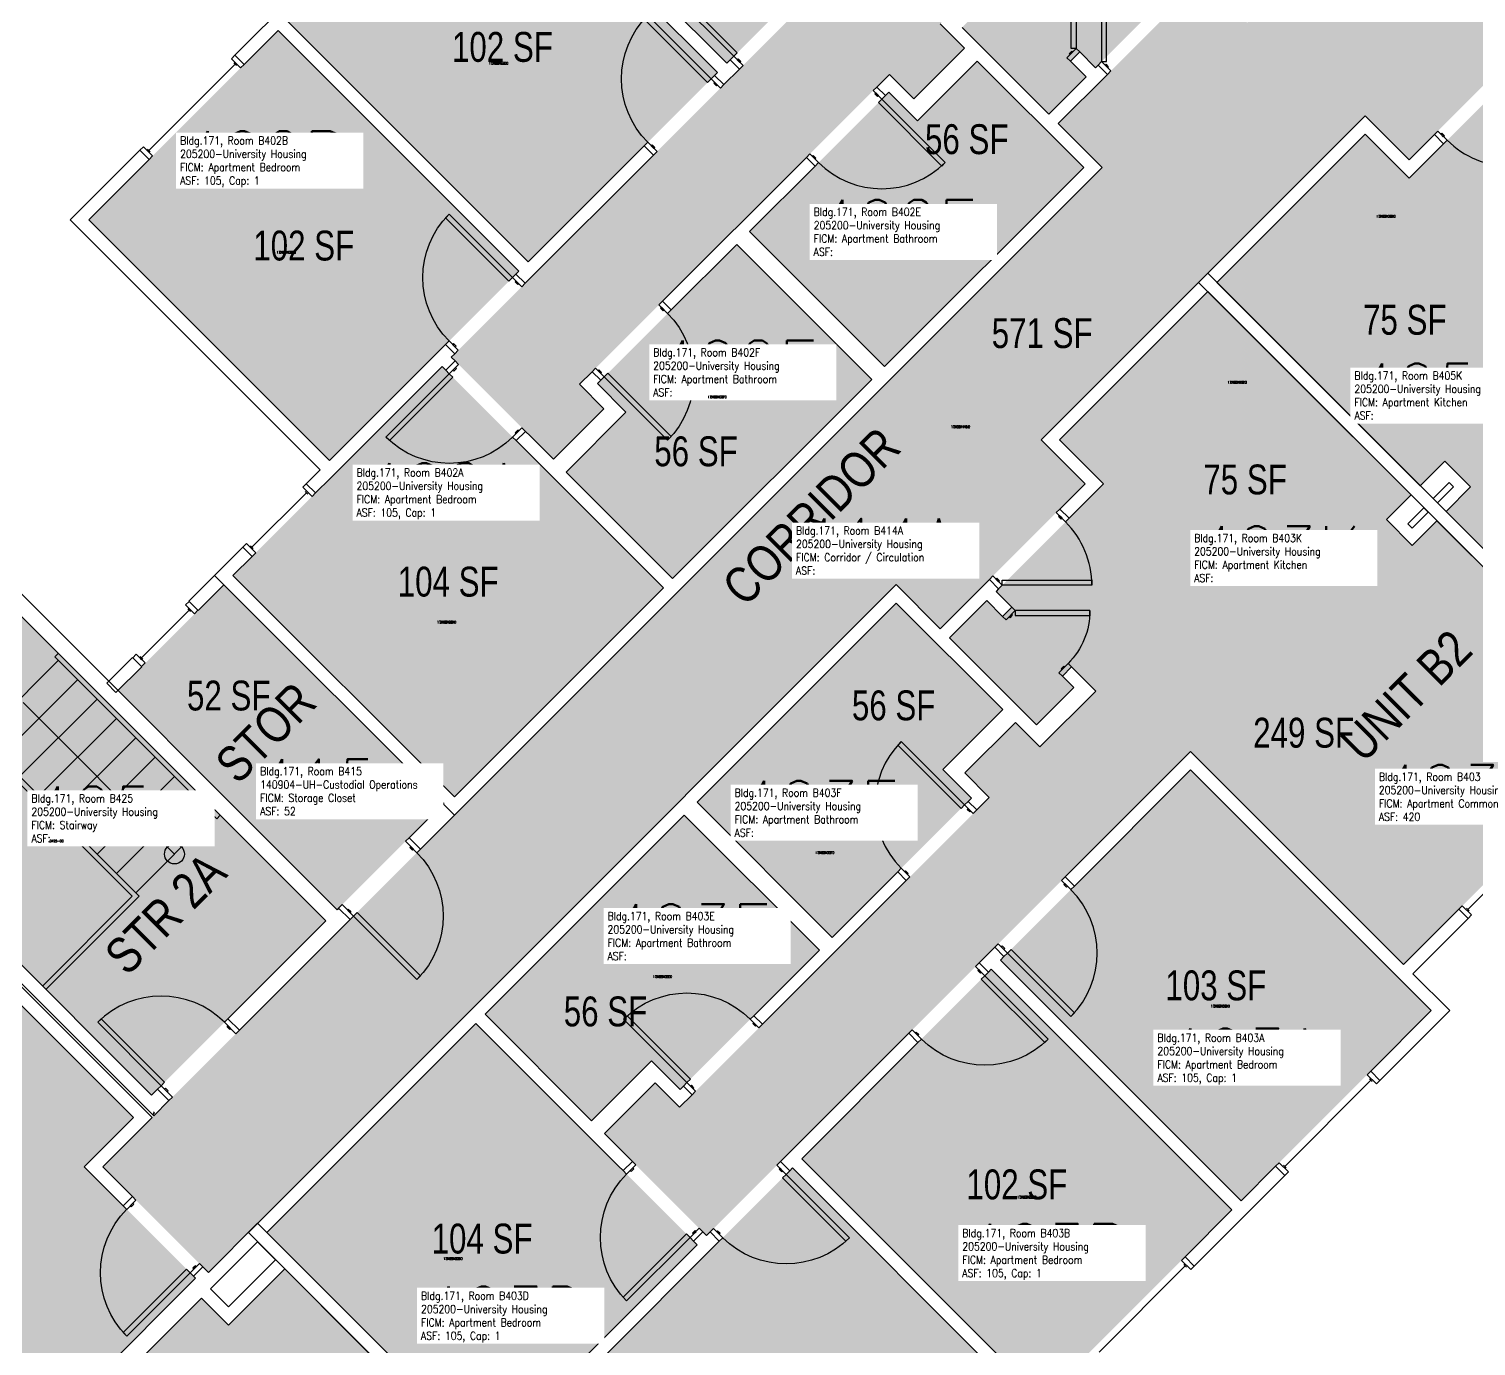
# Model space of a CAD drawing. Header units: inches. Extents: x -98 to 2219, y 102 to 2358.
# Drawn here: x 265 to 846, y 1147 to 1676 of the extents above; entities that cross this region are included whole.
import ezdxf
from ezdxf.enums import TextEntityAlignment as Align

# ---------------------------------------------------------------- set-up
doc = ezdxf.new("R2010")
doc.units = ezdxf.units.IN
doc.header["$LTSCALE"] = 96
doc.header["$MEASUREMENT"] = 0
for name, color, linetype in [('A-Area', 15, 'Continuous'), ('A-Area-Iden', 1, 'Continuous'), ('A-Door', 2, 'Continuous'), ('A-FLOR', 3, 'Continuous'), ('A-Glaz', 1, 'Continuous'), ('A-IDEN-RNUM', 7, 'Continuous'), ('A-IDEN-SNUM', 4, 'Continuous'), ('A-IDEN-VNUM', 4, 'Continuous'), ('A-Wall', 5, 'Continuous'), ('AREA-TEXT', 3, 'Continuous'), ('Rooms-Category-Color', 7, 'Continuous'), ('Rooms-College-Color', 7, 'Continuous'), ('Rooms-Department-Color', 7, 'Continuous'), ('Rooms-Division-Color', 7, 'Continuous'), ('Rooms-Information', 7, 'Continuous')]:
    doc.layers.add(name, color=color, linetype=linetype)
doc.styles.add('AREA', font='arial.ttf', dxfattribs={"width": 0.75, "height": 12})
doc.styles.add('ROOMSNUMBER', font='txt.shx', dxfattribs={"height": 0.03})
doc.styles.add('ROOMVNUMBER', font='simplex.shx', dxfattribs={"width": 0.85})
doc.styles.get("Standard").update_dxf_attribs({"font": 'ARIALN.TTF'})

msp = doc.modelspace()

# ---------------------------------------------------------------- hatches: boundary and pattern name
h = msp.add_hatch()
h.set_pattern_fill('ANSI31', color=256, angle=45, style=0)
h.set_pattern_definition([(90, (-66.70435, 1779.02483), (-0.125, 2e-14), [])])
h.paths.add_polyline_path([(580.6, 1600.49), (622.13, 1642.03), (628.64, 1635.51), (587.11, 1593.98)], flags=9)
h = msp.add_hatch()
h.set_pattern_fill('ANSI31', color=256, style=0)
h.set_pattern_definition([(360, (771.34943, 690.65526), (-2e-14, -0.125), [])])
h.paths.add_polyline_path([(592.82, 1337.95), (634.35, 1379.49), (627.84, 1386), (586.31, 1344.47)], flags=9)
at = {"layer": 'Rooms-Category-Color', "true_color": 0xadadad}
for points in [[(1166.9, 2091.84), (942.37, 1867.31), (924.69, 1884.99), (866.48, 1826.78), (884.16, 1809.1), (754.02, 1678.97), (736.34, 1696.64), (678.13, 1638.43), (695.81, 1620.75), (294.33, 1219.27), (336.75, 1176.84), (613.08, 1453.17), (630.76, 1435.49), (688.97, 1493.7), (671.29, 1511.38), (801.42, 1641.51), (819.1, 1623.84), (877.31, 1682.05), (859.64, 1699.73), (1209.32, 2049.41)], [(383.95, 1318.09), (244.65, 1457.39), (174.65, 1387.39), (313.95, 1248.09)]]:
    msp.add_hatch(color=253, dxfattribs=at).paths.add_polyline_path(points)
at = {"layer": 'Rooms-Category-Color', "true_color": 0x728ef3}
for points in [[(721.51, 1837.9), (662.01, 1778.4), (736.34, 1704.07), (693.12, 1660.85), (686.79, 1667.17), (683.08, 1663.46), (689.41, 1657.13), (674.42, 1642.14), (639.51, 1677.06), (654.5, 1692.05), (659.04, 1687.5), (662.75, 1691.22), (653.08, 1700.89), (630.67, 1678.47), (640.48, 1668.66), (620.15, 1648.33), (610.34, 1658.14), (485.86, 1533.67), (495.68, 1523.86), (475.35, 1503.53), (434.33, 1544.54), (628.79, 1738.99), (543.23, 1824.55), (639.04, 1920.37)], [(448.3, 1759.32), (524.67, 1835.69), (621.36, 1738.99), (545, 1662.63)], [(833.94, 1482.58), (893.44, 1542.08), (819.1, 1616.41), (862.32, 1659.63), (868.65, 1653.31), (872.36, 1657.02), (866.04, 1663.35), (881.03, 1678.34), (915.94, 1643.42), (900.95, 1628.43), (896.41, 1632.98), (892.69, 1629.26), (902.36, 1619.59), (924.78, 1642.01), (914.97, 1651.82), (935.3, 1672.15), (945.11, 1662.34), (1069.58, 1786.81), (1059.77, 1796.62), (1080.1, 1816.95), (1121.11, 1775.94), (926.66, 1581.49), (1012.22, 1495.93), (916.4, 1400.11)], [(368.48, 1679.51), (444.59, 1755.61), (541.28, 1658.91), (465.18, 1582.81)], [(364.77, 1675.8), (288.67, 1599.69), (385.37, 1503), (461.47, 1579.1)], [(608.38, 1540.75), (688.39, 1620.75), (645.61, 1663.53), (621.56, 1639.49), (610.07, 1650.98), (554.11, 1595.02)], [(801.42, 1634.09), (893.44, 1542.08), (843.84, 1492.48), (833.5, 1502.82), (823.6, 1492.92), (741.93, 1574.59)], [(493.02, 1533.93), (548.99, 1589.89), (603.26, 1535.62), (523.25, 1455.62), (480.47, 1498.4), (504.51, 1522.44)], [(678.71, 1511.38), (770.73, 1419.37), (820.33, 1468.97), (809.98, 1479.31), (819.88, 1489.21), (738.21, 1570.88)], [(435.57, 1367.94), (346.65, 1456.86), (430.62, 1540.83), (519.54, 1451.91)], [(830.23, 1478.87), (770.73, 1419.37), (696.39, 1493.7), (653.17, 1450.48), (659.5, 1444.15), (655.79, 1440.44), (649.46, 1446.77), (634.47, 1431.78), (669.38, 1396.87), (684.37, 1411.86), (679.83, 1416.4), (683.54, 1420.11), (693.21, 1410.44), (670.8, 1388.03), (660.98, 1397.84), (640.66, 1377.51), (650.47, 1367.7), (525.99, 1243.22), (516.18, 1253.04), (495.85, 1232.71), (536.86, 1191.69), (731.32, 1386.15), (816.88, 1300.59), (912.69, 1396.4)], [(430.98, 1365.11), (342.94, 1453.15), (300.43, 1410.63), (388.46, 1322.6)], [(613.08, 1445.74), (533.08, 1365.74), (587.35, 1311.47), (643.31, 1367.43), (631.82, 1378.92), (655.86, 1402.96)], [(751.65, 1205.66), (828.02, 1282.03), (731.32, 1378.72), (654.95, 1302.36)], [(527.95, 1360.62), (582.22, 1306.34), (526.26, 1250.38), (514.77, 1261.87), (490.73, 1237.83), (447.95, 1280.61)], [(306.7, 1239.07), (249.16, 1296.61), (167.75, 1215.2), (225.3, 1157.66)], [(575.14, 1222.54), (671.83, 1125.84), (747.94, 1201.95), (651.24, 1298.64)], [(444.23, 1276.9), (360.26, 1192.93), (449.18, 1104.01), (533.15, 1187.98)], [(23.59, 1054.43), (109.32, 968.7), (225.9, 1085.29), (297.75, 1015.52), (327.47, 1045.23), (264.9, 1107.81), (331.63, 1174.54), (286.9, 1219.27), (225.3, 1157.66), (184.2, 1198.76), (179.07, 1193.64), (103.85, 1268.86), (73.09, 1238.1), (140.18, 1171.01)], [(495.32, 1142.73), (592.02, 1046.03), (668.12, 1122.13), (571.42, 1218.83)], [(327.47, 1052.66), (410.29, 1135.48), (367.49, 1178.28), (344.87, 1155.65), (333.93, 1166.59), (275.15, 1107.81), (296.1, 1086.86), (294.68, 1085.45)]]:
    msp.add_hatch(color=171, dxfattribs=at).paths.add_polyline_path(points)
at = {"layer": 'Rooms-College-Color', "true_color": 0xadadad}
for points in [[(1166.9, 2091.84), (942.37, 1867.31), (924.69, 1884.99), (866.48, 1826.78), (884.16, 1809.1), (754.02, 1678.97), (736.34, 1696.64), (678.13, 1638.43), (695.81, 1620.75), (294.33, 1219.27), (336.75, 1176.84), (613.08, 1453.17), (630.76, 1435.49), (688.97, 1493.7), (671.29, 1511.38), (801.42, 1641.51), (819.1, 1623.84), (877.31, 1682.05), (859.64, 1699.73), (1209.32, 2049.41)], [(721.51, 1837.9), (662.01, 1778.4), (736.34, 1704.07), (693.12, 1660.85), (686.79, 1667.17), (683.08, 1663.46), (689.41, 1657.13), (674.42, 1642.14), (639.51, 1677.06), (654.5, 1692.05), (659.04, 1687.5), (662.75, 1691.22), (653.08, 1700.89), (630.67, 1678.47), (640.48, 1668.66), (620.15, 1648.33), (610.34, 1658.14), (485.86, 1533.67), (495.68, 1523.86), (475.35, 1503.53), (434.33, 1544.54), (628.79, 1738.99), (543.23, 1824.55), (639.04, 1920.37)], [(448.3, 1759.32), (524.67, 1835.69), (621.36, 1738.99), (545, 1662.63)], [(833.94, 1482.58), (893.44, 1542.08), (819.1, 1616.41), (862.32, 1659.63), (868.65, 1653.31), (872.36, 1657.02), (866.04, 1663.35), (881.03, 1678.34), (915.94, 1643.42), (900.95, 1628.43), (896.41, 1632.98), (892.69, 1629.26), (902.36, 1619.59), (924.78, 1642.01), (914.97, 1651.82), (935.3, 1672.15), (945.11, 1662.34), (1069.58, 1786.81), (1059.77, 1796.62), (1080.1, 1816.95), (1121.11, 1775.94), (926.66, 1581.49), (1012.22, 1495.93), (916.4, 1400.11)], [(368.48, 1679.51), (444.59, 1755.61), (541.28, 1658.91), (465.18, 1582.81)], [(364.77, 1675.8), (288.67, 1599.69), (385.37, 1503), (461.47, 1579.1)], [(608.38, 1540.75), (688.39, 1620.75), (645.61, 1663.53), (621.56, 1639.49), (610.07, 1650.98), (554.11, 1595.02)], [(801.42, 1634.09), (893.44, 1542.08), (843.84, 1492.48), (833.5, 1502.82), (823.6, 1492.92), (741.93, 1574.59)], [(493.02, 1533.93), (548.99, 1589.89), (603.26, 1535.62), (523.25, 1455.62), (480.47, 1498.4), (504.51, 1522.44)], [(678.71, 1511.38), (770.73, 1419.37), (820.33, 1468.97), (809.98, 1479.31), (819.88, 1489.21), (738.21, 1570.88)], [(435.57, 1367.94), (346.65, 1456.86), (430.62, 1540.83), (519.54, 1451.91)], [(830.23, 1478.87), (770.73, 1419.37), (696.39, 1493.7), (653.17, 1450.48), (659.5, 1444.15), (655.79, 1440.44), (649.46, 1446.77), (634.47, 1431.78), (669.38, 1396.87), (684.37, 1411.86), (679.83, 1416.4), (683.54, 1420.11), (693.21, 1410.44), (670.8, 1388.03), (660.98, 1397.84), (640.66, 1377.51), (650.47, 1367.7), (525.99, 1243.22), (516.18, 1253.04), (495.85, 1232.71), (536.86, 1191.69), (731.32, 1386.15), (816.88, 1300.59), (912.69, 1396.4)], [(383.95, 1318.09), (244.65, 1457.39), (174.65, 1387.39), (313.95, 1248.09)], [(430.98, 1365.11), (342.94, 1453.15), (300.43, 1410.63), (388.46, 1322.6)], [(613.08, 1445.74), (533.08, 1365.74), (587.35, 1311.47), (643.31, 1367.43), (631.82, 1378.92), (655.86, 1402.96)], [(751.65, 1205.66), (828.02, 1282.03), (731.32, 1378.72), (654.95, 1302.36)], [(527.95, 1360.62), (582.22, 1306.34), (526.26, 1250.38), (514.77, 1261.87), (490.73, 1237.83), (447.95, 1280.61)], [(306.7, 1239.07), (249.16, 1296.61), (167.75, 1215.2), (225.3, 1157.66)], [(575.14, 1222.54), (671.83, 1125.84), (747.94, 1201.95), (651.24, 1298.64)], [(444.23, 1276.9), (360.26, 1192.93), (449.18, 1104.01), (533.15, 1187.98)], [(23.59, 1054.43), (109.32, 968.7), (225.9, 1085.29), (297.75, 1015.52), (327.47, 1045.23), (264.9, 1107.81), (331.63, 1174.54), (286.9, 1219.27), (225.3, 1157.66), (184.2, 1198.76), (179.07, 1193.64), (103.85, 1268.86), (73.09, 1238.1), (140.18, 1171.01)], [(495.32, 1142.73), (592.02, 1046.03), (668.12, 1122.13), (571.42, 1218.83)], [(327.47, 1052.66), (410.29, 1135.48), (367.49, 1178.28), (344.87, 1155.65), (333.93, 1166.59), (275.15, 1107.81), (296.1, 1086.86), (294.68, 1085.45)]]:
    msp.add_hatch(color=253, dxfattribs=at).paths.add_polyline_path(points)
at = {"layer": 'Rooms-Department-Color', "true_color": 0xacacac}
for points in [[(1166.9, 2091.84), (942.37, 1867.31), (924.69, 1884.99), (866.48, 1826.78), (884.16, 1809.1), (754.02, 1678.97), (736.34, 1696.64), (678.13, 1638.43), (695.81, 1620.75), (294.33, 1219.27), (336.75, 1176.84), (613.08, 1453.17), (630.76, 1435.49), (688.97, 1493.7), (671.29, 1511.38), (801.42, 1641.51), (819.1, 1623.84), (877.31, 1682.05), (859.64, 1699.73), (1209.32, 2049.41)], [(383.95, 1318.09), (244.65, 1457.39), (174.65, 1387.39), (313.95, 1248.09)]]:
    msp.add_hatch(color=253, dxfattribs=at).paths.add_polyline_path(points)
at = {"layer": 'Rooms-Department-Color', "true_color": 0x604aed}
for points in [[(721.51, 1837.9), (662.01, 1778.4), (736.34, 1704.07), (693.12, 1660.85), (686.79, 1667.17), (683.08, 1663.46), (689.41, 1657.13), (674.42, 1642.14), (639.51, 1677.06), (654.5, 1692.05), (659.04, 1687.5), (662.75, 1691.22), (653.08, 1700.89), (630.67, 1678.47), (640.48, 1668.66), (620.15, 1648.33), (610.34, 1658.14), (485.86, 1533.67), (495.68, 1523.86), (475.35, 1503.53), (434.33, 1544.54), (628.79, 1738.99), (543.23, 1824.55), (639.04, 1920.37)], [(448.3, 1759.32), (524.67, 1835.69), (621.36, 1738.99), (545, 1662.63)], [(833.94, 1482.58), (893.44, 1542.08), (819.1, 1616.41), (862.32, 1659.63), (868.65, 1653.31), (872.36, 1657.02), (866.04, 1663.35), (881.03, 1678.34), (915.94, 1643.42), (900.95, 1628.43), (896.41, 1632.98), (892.69, 1629.26), (902.36, 1619.59), (924.78, 1642.01), (914.97, 1651.82), (935.3, 1672.15), (945.11, 1662.34), (1069.58, 1786.81), (1059.77, 1796.62), (1080.1, 1816.95), (1121.11, 1775.94), (926.66, 1581.49), (1012.22, 1495.93), (916.4, 1400.11)], [(368.48, 1679.51), (444.59, 1755.61), (541.28, 1658.91), (465.18, 1582.81)], [(364.77, 1675.8), (288.67, 1599.69), (385.37, 1503), (461.47, 1579.1)], [(608.38, 1540.75), (688.39, 1620.75), (645.61, 1663.53), (621.56, 1639.49), (610.07, 1650.98), (554.11, 1595.02)], [(801.42, 1634.09), (893.44, 1542.08), (843.84, 1492.48), (833.5, 1502.82), (823.6, 1492.92), (741.93, 1574.59)], [(493.02, 1533.93), (548.99, 1589.89), (603.26, 1535.62), (523.25, 1455.62), (480.47, 1498.4), (504.51, 1522.44)], [(678.71, 1511.38), (770.73, 1419.37), (820.33, 1468.97), (809.98, 1479.31), (819.88, 1489.21), (738.21, 1570.88)], [(435.57, 1367.94), (346.65, 1456.86), (430.62, 1540.83), (519.54, 1451.91)], [(830.23, 1478.87), (770.73, 1419.37), (696.39, 1493.7), (653.17, 1450.48), (659.5, 1444.15), (655.79, 1440.44), (649.46, 1446.77), (634.47, 1431.78), (669.38, 1396.87), (684.37, 1411.86), (679.83, 1416.4), (683.54, 1420.11), (693.21, 1410.44), (670.8, 1388.03), (660.98, 1397.84), (640.66, 1377.51), (650.47, 1367.7), (525.99, 1243.22), (516.18, 1253.04), (495.85, 1232.71), (536.86, 1191.69), (731.32, 1386.15), (816.88, 1300.59), (912.69, 1396.4)], [(430.98, 1365.11), (342.94, 1453.15), (300.43, 1410.63), (388.46, 1322.6)], [(613.08, 1445.74), (533.08, 1365.74), (587.35, 1311.47), (643.31, 1367.43), (631.82, 1378.92), (655.86, 1402.96)], [(751.65, 1205.66), (828.02, 1282.03), (731.32, 1378.72), (654.95, 1302.36)], [(527.95, 1360.62), (582.22, 1306.34), (526.26, 1250.38), (514.77, 1261.87), (490.73, 1237.83), (447.95, 1280.61)], [(306.7, 1239.07), (249.16, 1296.61), (167.75, 1215.2), (225.3, 1157.66)], [(575.14, 1222.54), (671.83, 1125.84), (747.94, 1201.95), (651.24, 1298.64)], [(444.23, 1276.9), (360.26, 1192.93), (449.18, 1104.01), (533.15, 1187.98)], [(23.59, 1054.43), (109.32, 968.7), (225.9, 1085.29), (297.75, 1015.52), (327.47, 1045.23), (264.9, 1107.81), (331.63, 1174.54), (286.9, 1219.27), (225.3, 1157.66), (184.2, 1198.76), (179.07, 1193.64), (103.85, 1268.86), (73.09, 1238.1), (140.18, 1171.01)], [(495.32, 1142.73), (592.02, 1046.03), (668.12, 1122.13), (571.42, 1218.83)], [(327.47, 1052.66), (410.29, 1135.48), (367.49, 1178.28), (344.87, 1155.65), (333.93, 1166.59), (275.15, 1107.81), (296.1, 1086.86), (294.68, 1085.45)]]:
    msp.add_hatch(color=173, dxfattribs=at).paths.add_polyline_path(points)
at = {"layer": 'Rooms-Division-Color', "true_color": 0xadadad}
for points in [[(1166.9, 2091.84), (942.37, 1867.31), (924.69, 1884.99), (866.48, 1826.78), (884.16, 1809.1), (754.02, 1678.97), (736.34, 1696.64), (678.13, 1638.43), (695.81, 1620.75), (294.33, 1219.27), (336.75, 1176.84), (613.08, 1453.17), (630.76, 1435.49), (688.97, 1493.7), (671.29, 1511.38), (801.42, 1641.51), (819.1, 1623.84), (877.31, 1682.05), (859.64, 1699.73), (1209.32, 2049.41)], [(383.95, 1318.09), (244.65, 1457.39), (174.65, 1387.39), (313.95, 1248.09)]]:
    msp.add_hatch(color=253, dxfattribs=at).paths.add_polyline_path(points)
at = {"layer": 'Rooms-Division-Color', "true_color": 0x604aed}
for points in [[(721.51, 1837.9), (662.01, 1778.4), (736.34, 1704.07), (693.12, 1660.85), (686.79, 1667.17), (683.08, 1663.46), (689.41, 1657.13), (674.42, 1642.14), (639.51, 1677.06), (654.5, 1692.05), (659.04, 1687.5), (662.75, 1691.22), (653.08, 1700.89), (630.67, 1678.47), (640.48, 1668.66), (620.15, 1648.33), (610.34, 1658.14), (485.86, 1533.67), (495.68, 1523.86), (475.35, 1503.53), (434.33, 1544.54), (628.79, 1738.99), (543.23, 1824.55), (639.04, 1920.37)], [(448.3, 1759.32), (524.67, 1835.69), (621.36, 1738.99), (545, 1662.63)], [(833.94, 1482.58), (893.44, 1542.08), (819.1, 1616.41), (862.32, 1659.63), (868.65, 1653.31), (872.36, 1657.02), (866.04, 1663.35), (881.03, 1678.34), (915.94, 1643.42), (900.95, 1628.43), (896.41, 1632.98), (892.69, 1629.26), (902.36, 1619.59), (924.78, 1642.01), (914.97, 1651.82), (935.3, 1672.15), (945.11, 1662.34), (1069.58, 1786.81), (1059.77, 1796.62), (1080.1, 1816.95), (1121.11, 1775.94), (926.66, 1581.49), (1012.22, 1495.93), (916.4, 1400.11)], [(368.48, 1679.51), (444.59, 1755.61), (541.28, 1658.91), (465.18, 1582.81)], [(364.77, 1675.8), (288.67, 1599.69), (385.37, 1503), (461.47, 1579.1)], [(608.38, 1540.75), (688.39, 1620.75), (645.61, 1663.53), (621.56, 1639.49), (610.07, 1650.98), (554.11, 1595.02)], [(801.42, 1634.09), (893.44, 1542.08), (843.84, 1492.48), (833.5, 1502.82), (823.6, 1492.92), (741.93, 1574.59)], [(493.02, 1533.93), (548.99, 1589.89), (603.26, 1535.62), (523.25, 1455.62), (480.47, 1498.4), (504.51, 1522.44)], [(678.71, 1511.38), (770.73, 1419.37), (820.33, 1468.97), (809.98, 1479.31), (819.88, 1489.21), (738.21, 1570.88)], [(435.57, 1367.94), (346.65, 1456.86), (430.62, 1540.83), (519.54, 1451.91)], [(830.23, 1478.87), (770.73, 1419.37), (696.39, 1493.7), (653.17, 1450.48), (659.5, 1444.15), (655.79, 1440.44), (649.46, 1446.77), (634.47, 1431.78), (669.38, 1396.87), (684.37, 1411.86), (679.83, 1416.4), (683.54, 1420.11), (693.21, 1410.44), (670.8, 1388.03), (660.98, 1397.84), (640.66, 1377.51), (650.47, 1367.7), (525.99, 1243.22), (516.18, 1253.04), (495.85, 1232.71), (536.86, 1191.69), (731.32, 1386.15), (816.88, 1300.59), (912.69, 1396.4)], [(430.98, 1365.11), (342.94, 1453.15), (300.43, 1410.63), (388.46, 1322.6)], [(613.08, 1445.74), (533.08, 1365.74), (587.35, 1311.47), (643.31, 1367.43), (631.82, 1378.92), (655.86, 1402.96)], [(751.65, 1205.66), (828.02, 1282.03), (731.32, 1378.72), (654.95, 1302.36)], [(527.95, 1360.62), (582.22, 1306.34), (526.26, 1250.38), (514.77, 1261.87), (490.73, 1237.83), (447.95, 1280.61)], [(306.7, 1239.07), (249.16, 1296.61), (167.75, 1215.2), (225.3, 1157.66)], [(575.14, 1222.54), (671.83, 1125.84), (747.94, 1201.95), (651.24, 1298.64)], [(444.23, 1276.9), (360.26, 1192.93), (449.18, 1104.01), (533.15, 1187.98)], [(23.59, 1054.43), (109.32, 968.7), (225.9, 1085.29), (297.75, 1015.52), (327.47, 1045.23), (264.9, 1107.81), (331.63, 1174.54), (286.9, 1219.27), (225.3, 1157.66), (184.2, 1198.76), (179.07, 1193.64), (103.85, 1268.86), (73.09, 1238.1), (140.18, 1171.01)], [(495.32, 1142.73), (592.02, 1046.03), (668.12, 1122.13), (571.42, 1218.83)], [(327.47, 1052.66), (410.29, 1135.48), (367.49, 1178.28), (344.87, 1155.65), (333.93, 1166.59), (275.15, 1107.81), (296.1, 1086.86), (294.68, 1085.45)]]:
    msp.add_hatch(color=173, dxfattribs=at).paths.add_polyline_path(points)

# ---------------------------------------------------------------- linework, layer by layer
at = {"layer": 'A-Area'}
msp.add_line((336.75, 1176.84), (336.75, 1176.84), dxfattribs=at)
msp.add_line((336.75, 1176.84), (336.75, 1176.84), dxfattribs=at)
msp.add_line((336.75, 1176.84), (336.75, 1176.84), dxfattribs=at)
at = {"layer": 'A-Door'}
for points in [[(685.38, 1668.59), (683.38, 1668.59), (683.38, 1698.59), (685.38, 1698.59)], [(695.59, 1663.31), (697.59, 1663.31), (697.59, 1699.31), (695.59, 1699.31)], [(547.82, 1665.46), (549.24, 1666.87), (523.78, 1692.33), (522.37, 1690.91)], [(538.72, 1656.35), (537.31, 1654.94), (511.85, 1680.39), (513.26, 1681.81)], [(681.67, 1664.88), (683.08, 1663.46), (686.79, 1667.17), (685.38, 1668.59)], [(551.54, 1661.74), (550.12, 1660.33), (546.41, 1664.04), (547.82, 1665.46)], [(550.3, 1662.98), (550.65, 1663.33), (549.59, 1664.39), (549.24, 1664.04)], [(682.9, 1666.11), (682.55, 1666.47), (683.61, 1667.53), (683.96, 1667.17)], [(699.3, 1659.6), (697.89, 1658.19), (694.17, 1661.9), (695.59, 1663.31)], [(542.43, 1652.64), (543.85, 1654.05), (540.13, 1657.77), (538.72, 1656.35)], [(698.06, 1660.84), (698.42, 1661.19), (697.36, 1662.25), (697, 1661.9)], [(541.2, 1653.88), (540.84, 1653.52), (539.78, 1654.58), (540.13, 1654.94)], [(603.87, 1651.68), (605.29, 1653.09), (608.74, 1649.65), (607.32, 1648.23)], [(604.85, 1650.71), (604.49, 1650.35), (605.55, 1649.29), (605.91, 1649.65)], [(607.32, 1648.23), (605.91, 1646.82), (631.36, 1621.36), (632.78, 1622.78)], [(830.69, 1635.42), (829.28, 1634.01), (832.99, 1630.3), (834.4, 1631.71)], [(831.93, 1634.19), (832.28, 1634.54), (833.34, 1633.48), (832.99, 1633.13)], [(516.98, 1627.18), (515.56, 1625.77), (511.85, 1629.48), (513.26, 1630.9)], [(515.74, 1628.42), (516.09, 1628.77), (515.03, 1629.83), (514.68, 1629.48)], [(578.42, 1626.22), (577, 1624.81), (580.45, 1621.36), (581.87, 1622.78)], [(579.39, 1625.25), (579.74, 1625.6), (580.8, 1624.54), (580.45, 1624.19)], [(458.91, 1576.54), (457.49, 1575.12), (432.04, 1600.58), (433.45, 1601.99)], [(462.62, 1572.82), (464.03, 1574.24), (460.32, 1577.95), (458.91, 1576.54)], [(461.38, 1574.06), (461.03, 1573.71), (459.97, 1574.77), (460.32, 1575.12)], [(517.78, 1565.59), (519.2, 1567), (522.65, 1563.56), (521.23, 1562.14)], [(518.76, 1564.62), (518.4, 1564.26), (519.46, 1563.2), (519.82, 1563.56)], [(437.16, 1547.37), (435.75, 1545.95), (432.04, 1549.67), (433.45, 1551.08)], [(435.92, 1548.61), (436.28, 1548.96), (435.22, 1550.02), (434.86, 1549.67)], [(437.25, 1541.62), (435.84, 1543.04), (432.12, 1539.33), (433.54, 1537.91)], [(433.54, 1537.91), (434.95, 1536.5), (409.5, 1511.04), (408.08, 1512.46)], [(436.01, 1540.39), (436.37, 1540.03), (435.3, 1538.97), (434.95, 1539.33)], [(492.33, 1540.13), (490.91, 1538.72), (494.36, 1535.27), (495.78, 1536.68)], [(493.3, 1539.16), (493.65, 1539.51), (494.71, 1538.45), (494.36, 1538.1)], [(495.78, 1536.68), (497.19, 1538.1), (522.65, 1512.64), (521.23, 1511.23)], [(462.71, 1516.17), (464.12, 1514.75), (460.41, 1511.04), (458.99, 1512.46)], [(461.47, 1514.93), (461.11, 1515.28), (460.05, 1514.22), (460.41, 1513.87)], [(677.38, 1482.12), (678.79, 1483.53), (682.51, 1479.82), (681.09, 1478.4)], [(678.62, 1480.88), (678.26, 1480.52), (679.32, 1479.46), (679.68, 1479.82)], [(651.92, 1456.66), (650.51, 1455.25), (654.22, 1451.53), (655.64, 1452.95)], [(653.16, 1455.42), (653.52, 1455.78), (654.58, 1454.72), (654.22, 1454.36)], [(655.64, 1452.95), (655.64, 1454.95), (691.64, 1454.95), (691.64, 1452.95)], [(657.2, 1439.03), (655.79, 1440.44), (659.5, 1444.15), (660.91, 1442.74)], [(660.91, 1442.74), (660.91, 1440.74), (690.91, 1440.74), (690.91, 1442.74)], [(658.44, 1440.26), (658.79, 1439.91), (659.85, 1440.97), (659.5, 1441.32)], [(678.41, 1417.81), (679.83, 1416.4), (683.54, 1420.11), (682.13, 1421.53)], [(679.65, 1419.05), (679.3, 1419.4), (680.36, 1420.46), (680.71, 1420.11)], [(640.56, 1364.68), (639.14, 1363.27), (613.69, 1388.72), (615.1, 1390.14)], [(644, 1361.23), (645.42, 1362.65), (641.97, 1366.1), (640.56, 1364.68)], [(643.03, 1362.21), (642.68, 1361.85), (641.62, 1362.91), (641.97, 1363.27)], [(415.95, 1350.09), (417.36, 1351.5), (421.96, 1346.9), (420.55, 1345.49)], [(418.07, 1347.96), (417.72, 1347.61), (418.78, 1346.55), (419.13, 1346.9)], [(618.55, 1335.78), (617.13, 1334.36), (613.69, 1337.81), (615.1, 1339.23)], [(617.57, 1336.75), (617.93, 1337.1), (616.87, 1338.16), (616.51, 1337.81)], [(679.52, 1334.35), (680.94, 1335.77), (684.65, 1332.05), (683.24, 1330.64)], [(680.76, 1333.11), (680.41, 1332.76), (681.47, 1331.7), (681.82, 1332.05)], [(390.49, 1324.63), (389.08, 1323.22), (393.68, 1318.62), (395.09, 1320.03)], [(392.61, 1322.51), (392.97, 1322.86), (394.03, 1321.8), (393.68, 1321.45)], [(395.09, 1320.03), (396.5, 1321.45), (421.96, 1295.99), (420.55, 1294.58)], [(654.07, 1308.9), (652.65, 1307.48), (656.37, 1303.77), (657.78, 1305.18)], [(655.3, 1307.66), (655.66, 1308.01), (656.72, 1306.95), (656.37, 1306.6)], [(657.78, 1305.18), (659.19, 1306.6), (684.65, 1281.14), (683.24, 1279.73)], [(644.96, 1299.79), (646.38, 1301.21), (650.09, 1297.49), (648.68, 1296.08)], [(646.2, 1298.56), (645.85, 1298.2), (646.91, 1297.14), (647.26, 1297.49)], [(648.68, 1296.08), (647.26, 1294.67), (672.72, 1269.21), (674.13, 1270.62)], [(529.01, 1253.13), (530.42, 1254.55), (504.97, 1280), (503.55, 1278.59)], [(557.91, 1275.14), (559.33, 1276.56), (555.88, 1280), (554.47, 1278.59)], [(317.75, 1251.89), (319.16, 1253.3), (293.71, 1278.76), (292.29, 1277.34)], [(347.8, 1272.75), (349.22, 1274.16), (344.62, 1278.76), (343.21, 1277.34)], [(345.68, 1274.87), (345.33, 1274.51), (344.27, 1275.57), (344.62, 1275.93)], [(556.94, 1276.12), (556.59, 1275.76), (555.53, 1276.82), (555.88, 1277.18)], [(619.51, 1274.34), (618.09, 1272.92), (621.81, 1269.21), (623.22, 1270.62)], [(620.75, 1273.1), (621.1, 1273.45), (622.16, 1272.39), (621.81, 1272.04)], [(322.35, 1247.29), (320.93, 1245.88), (316.34, 1250.47), (317.75, 1251.89)], [(320.22, 1249.41), (320.58, 1249.76), (319.52, 1250.83), (319.16, 1250.47)], [(532.46, 1249.69), (531.04, 1248.27), (527.6, 1251.72), (529.01, 1253.13)], [(531.48, 1250.66), (531.84, 1251.01), (530.78, 1252.07), (530.42, 1251.72)], [(508.49, 1220.06), (507.08, 1221.48), (503.37, 1217.77), (504.78, 1216.35)], [(565.15, 1219.98), (566.56, 1221.39), (570.28, 1217.68), (568.86, 1216.27)], [(507.26, 1218.83), (507.61, 1218.47), (506.55, 1217.41), (506.2, 1217.77)], [(566.39, 1218.74), (566.03, 1218.39), (567.09, 1217.33), (567.45, 1217.68)], [(568.86, 1216.27), (567.45, 1214.85), (592.9, 1189.4), (594.32, 1190.81)], [(307.67, 1205.92), (306.26, 1207.34), (302.55, 1203.63), (303.96, 1202.21)], [(306.44, 1204.69), (306.79, 1204.33), (305.73, 1203.27), (305.38, 1203.63)], [(530.24, 1190.9), (528.82, 1192.31), (503.37, 1166.86), (504.78, 1165.44)], [(533.95, 1194.61), (535.36, 1193.19), (531.65, 1189.48), (530.24, 1190.9)], [(532.71, 1193.37), (532.36, 1193.73), (531.3, 1192.66), (531.65, 1192.31)], [(539.69, 1194.52), (538.28, 1193.11), (541.99, 1189.4), (543.41, 1190.81)], [(540.93, 1193.28), (541.28, 1193.64), (542.34, 1192.58), (541.99, 1192.22)], [(333.13, 1180.47), (334.54, 1179.05), (330.83, 1175.34), (329.42, 1176.76)], [(329.42, 1176.76), (328, 1178.17), (302.55, 1152.71), (303.96, 1151.3)], [(331.89, 1179.23), (331.54, 1179.58), (330.48, 1178.52), (330.83, 1178.17)]]:
    msp.add_lwpolyline(points, close=True, dxfattribs=at)
at = {"layer": 'A-Door', "extrusion": (0, 0, -1)}
for centre, radius, start, end in [((-538.72, 1656.35), 36, 315, 45), ((-458.91, 1576.54), 36, 315, 45), ((-495.78, 1536.68), 36, 135, 225), ((-433.54, 1537.91), 36, 225, 315), ((-660.91, 1442.74), 30, 180, 225), ((-395.09, 1320.03), 36, 135, 225), ((-529.01, 1253.13), 36, 45, 135), ((-648.68, 1296.08), 36, 225, 315), ((-530.24, 1190.9), 36, 315, 45), ((-329.42, 1176.76), 36, 315, 45), ((-568.86, 1216.27), 36, 225, 315)]:
    msp.add_arc(centre, radius, start, end, dxfattribs=at)
at = {"layer": 'A-Door'}
for centre, start, end in [((859.86, 1657.17), 225, 270), ((607.32, 1648.23), 225, 315), ((655.64, 1452.95), 0, 45), ((640.56, 1364.68), 135, 225), ((657.78, 1305.18), 315, 45), ((317.75, 1251.89), 45, 135)]:
    msp.add_arc(centre, 36, start, end, dxfattribs=at)
at = {"layer": 'A-FLOR'}
for p, q in [((275.06, 1424.16), (276.47, 1425.57)), ((245.36, 1391.63), (276.47, 1422.74)), ((340.11, 1359.1), (275.06, 1424.16)), ((253.14, 1383.85), (284.25, 1414.96)), ((260.92, 1376.07), (292.03, 1407.18)), ((323.14, 1344.96), (262.33, 1405.77)), ((268.69, 1368.29), (299.81, 1399.41)), ((309, 1327.99), (243.95, 1393.04)), ((306.17, 1327.99), (243.95, 1390.21)), ((276.47, 1360.52), (307.59, 1391.63)), ((284.25, 1352.74), (315.36, 1383.85)), ((292.03, 1344.96), (323.14, 1376.07)), ((299.81, 1337.18), (330.92, 1368.29)), ((307.59, 1329.4), (338.7, 1360.52)), ((340.11, 1359.1), (341.53, 1360.52)), ((306.17, 1327.99), (270.11, 1291.93)), ((309, 1327.99), (271.52, 1290.51))]:
    msp.add_line(p, q, dxfattribs=at)
msp.add_circle((323.14, 1344.96), 4, dxfattribs=at)
at = {"layer": 'A-Glaz'}
for p, q in [((348.05, 1661.72), (346.99, 1662.79)), ((347.52, 1662.26), (312.87, 1627.61)), ((313.4, 1627.08), (312.34, 1628.14)), ((376.18, 1490.1), (354.26, 1468.18)), ((376.71, 1489.57), (375.65, 1490.63)), ((354.79, 1467.65), (353.73, 1468.71)), ((309.92, 1423.83), (329.01, 1442.93)), ((327.59, 1445.05), (329.01, 1446.46)), ((331.13, 1441.51), (327.59, 1445.05)), ((329.54, 1442.4), (328.48, 1443.46)), ((328.83, 1443.81), (329.89, 1442.75)), ((329.01, 1446.46), (332.54, 1442.93)), ((332.54, 1442.93), (331.13, 1441.51)), ((307.79, 1425.25), (306.38, 1423.83)), ((311.33, 1421.71), (307.79, 1425.25)), ((310.45, 1423.3), (309.38, 1424.36)), ((306.38, 1423.83), (309.92, 1420.3)), ((310.09, 1422.95), (309.03, 1424.01)), ((309.92, 1420.3), (311.33, 1421.71)), ((890.07, 1370.07), (842.69, 1322.69)), ((842.16, 1323.22), (843.22, 1322.16)), ((803.78, 1254.07), (769.13, 1219.43)), ((803.25, 1254.6), (804.31, 1253.54)), ((768.6, 1219.96), (769.66, 1218.9)), ((729.2, 1179.5), (694.55, 1144.85)), ((728.67, 1180.03), (729.73, 1178.97))]:
    msp.add_line(p, q, dxfattribs=at)
for points in [[(346.02, 1664.46), (347.43, 1665.88), (351.14, 1662.17), (349.73, 1660.75)], [(310.66, 1629.11), (309.25, 1627.7), (312.96, 1623.98), (314.37, 1625.4)], [(374.68, 1492.31), (376.09, 1493.72), (379.8, 1490.01), (378.39, 1488.59)], [(352.05, 1469.68), (350.63, 1468.27), (354.35, 1464.55), (355.76, 1465.97)], [(844.2, 1320.48), (842.78, 1319.07), (839.07, 1322.78), (840.48, 1324.19)], [(805.99, 1252.57), (807.4, 1253.99), (803.69, 1257.7), (802.27, 1256.28)], [(770.63, 1217.22), (769.22, 1215.8), (765.5, 1219.51), (766.92, 1220.93)], [(731.41, 1177.99), (732.82, 1179.41), (729.11, 1183.12), (727.7, 1181.71)]]:
    msp.add_lwpolyline(points, close=True, dxfattribs=at)
at = {"layer": 'A-Wall'}
for p, q in [((545, 1662.63), (448.3, 1759.32)), ((444.59, 1755.61), (541.28, 1658.91)), ((383.86, 1702.31), (347.43, 1665.88)), ((351.14, 1662.17), (364.77, 1675.8)), ((364.77, 1675.8), (461.47, 1579.1)), ((465.18, 1582.81), (368.48, 1679.51)), ((630.67, 1678.47), (640.48, 1668.66)), ((674.42, 1642.14), (639.51, 1677.06)), ((640.48, 1668.66), (620.15, 1648.33)), ((347.43, 1665.88), (351.14, 1662.17)), ((546.41, 1664.04), (545, 1662.63)), ((550.12, 1660.33), (546.41, 1664.04)), ((621.56, 1639.49), (645.61, 1663.53)), ((645.61, 1663.53), (688.39, 1620.75)), ((686.79, 1667.17), (683.08, 1663.46)), ((683.08, 1663.46), (689.41, 1657.13)), ((693.12, 1660.85), (686.79, 1667.17)), ((541.28, 1658.91), (540.13, 1657.77)), ((540.13, 1657.77), (543.85, 1654.05)), ((543.85, 1654.05), (550.12, 1660.33)), ((610.34, 1658.14), (605.29, 1653.09)), ((620.15, 1648.33), (610.34, 1658.14)), ((689.41, 1657.13), (674.42, 1642.14)), ((678.13, 1638.43), (697.89, 1658.19)), ((694.17, 1661.9), (693.12, 1660.85)), ((697.89, 1658.19), (694.17, 1661.9)), ((605.29, 1653.09), (608.74, 1649.65)), ((608.74, 1649.65), (610.07, 1650.98)), ((610.07, 1650.98), (621.56, 1639.49)), ((801.42, 1641.51), (734.5, 1574.59)), ((819.1, 1623.84), (801.42, 1641.51)), ((695.81, 1620.75), (678.13, 1638.43)), ((741.93, 1574.59), (801.42, 1634.09)), ((801.42, 1634.09), (819.1, 1616.41)), ((829.28, 1634.01), (819.1, 1623.84)), ((832.99, 1630.3), (829.28, 1634.01)), ((511.85, 1629.48), (465.18, 1582.81)), ((515.56, 1625.77), (511.85, 1629.48)), ((819.1, 1616.41), (832.99, 1630.3)), ((309.25, 1627.7), (281.25, 1599.69)), ((288.67, 1599.69), (312.96, 1623.98)), ((312.96, 1623.98), (309.25, 1627.7)), ((464.03, 1574.24), (515.56, 1625.77)), ((577, 1624.81), (519.2, 1567)), ((580.45, 1621.36), (577, 1624.81)), ((526.52, 1451.47), (695.81, 1620.75)), ((554.11, 1595.02), (580.45, 1621.36)), ((688.39, 1620.75), (608.38, 1540.75)), ((281.25, 1599.69), (381.65, 1499.29)), ((385.37, 1503), (288.67, 1599.69)), ((608.38, 1540.75), (554.11, 1595.02)), ((522.65, 1563.56), (548.99, 1589.89)), ((548.99, 1589.89), (603.26, 1535.62)), ((461.47, 1579.1), (460.32, 1577.95)), ((460.32, 1577.95), (464.03, 1574.24)), ((671.29, 1511.38), (738.21, 1578.3)), ((738.21, 1578.3), (920.12, 1396.4)), ((738.21, 1570.88), (678.71, 1511.38)), ((734.5, 1574.59), (916.4, 1392.69)), ((819.88, 1489.21), (738.21, 1570.88)), ((823.6, 1492.92), (741.93, 1574.59)), ((519.2, 1567), (522.65, 1563.56)), ((432.04, 1549.67), (385.37, 1503)), ((435.75, 1545.95), (432.04, 1549.67)), ((385.81, 1496.01), (430.62, 1540.83)), ((430.62, 1540.83), (432.12, 1539.33)), ((432.12, 1539.33), (435.84, 1543.04)), ((434.33, 1544.54), (435.75, 1545.95)), ((435.84, 1543.04), (434.33, 1544.54)), ((490.91, 1538.72), (485.86, 1533.67)), ((494.36, 1535.27), (490.91, 1538.72)), ((493.02, 1533.93), (494.36, 1535.27)), ((603.26, 1535.62), (523.25, 1455.62)), ((485.86, 1533.67), (495.68, 1523.86)), ((504.51, 1522.44), (493.02, 1533.93)), ((495.68, 1523.86), (475.35, 1503.53)), ((480.47, 1498.4), (504.51, 1522.44)), ((464.12, 1514.75), (460.41, 1511.04)), ((465.98, 1512.9), (464.12, 1514.75)), ((475.35, 1503.53), (465.98, 1512.9)), ((460.41, 1511.04), (462.26, 1509.18)), ((462.26, 1509.18), (519.54, 1451.91)), ((688.97, 1493.7), (671.29, 1511.38)), ((678.71, 1511.38), (696.39, 1493.7)), ((833.5, 1502.82), (823.6, 1492.92)), ((843.84, 1492.48), (833.5, 1502.82)), ((381.65, 1499.29), (376.09, 1493.72)), ((379.8, 1490.01), (385.81, 1496.01)), ((523.25, 1455.62), (480.47, 1498.4)), ((828.72, 1487.79), (835.18, 1494.25)), ((835.18, 1494.25), (836.94, 1492.48)), ((376.09, 1493.72), (379.8, 1490.01)), ((678.79, 1483.53), (688.97, 1493.7)), ((696.39, 1493.7), (682.51, 1479.82)), ((809.98, 1479.31), (819.88, 1489.21)), ((836.94, 1492.48), (830.49, 1486.03)), ((833.94, 1482.58), (843.84, 1492.48)), ((682.51, 1479.82), (678.79, 1483.53)), ((825.01, 1484.08), (818.56, 1477.63)), ((826.78, 1482.31), (825.01, 1484.08)), ((830.49, 1486.03), (828.72, 1487.79)), ((916.4, 1400.11), (833.94, 1482.58)), ((820.33, 1468.97), (809.98, 1479.31)), ((818.56, 1477.63), (820.33, 1475.86)), ((820.33, 1475.86), (826.78, 1482.31)), ((830.23, 1478.87), (820.33, 1468.97)), ((912.69, 1396.4), (830.23, 1478.87)), ((388.46, 1322.6), (245.45, 1465.61)), ((350.63, 1468.27), (339.23, 1456.86)), ((354.35, 1464.55), (350.63, 1468.27)), ((346.65, 1456.86), (354.35, 1464.55)), ((244.65, 1457.39), (383.95, 1318.09)), ((339.23, 1456.86), (328.92, 1446.55)), ((342.94, 1453.15), (339.23, 1456.86)), ((339.23, 1456.86), (435.57, 1360.52)), ((435.57, 1367.94), (346.65, 1456.86)), ((630.76, 1435.49), (650.51, 1455.25)), ((650.51, 1455.25), (654.22, 1451.53)), ((332.63, 1442.84), (342.94, 1453.15)), ((519.54, 1451.91), (435.57, 1367.94)), ((435.57, 1360.52), (526.52, 1451.47)), ((443.79, 1283.88), (613.08, 1453.17)), ((613.08, 1453.17), (630.76, 1435.49)), ((654.22, 1451.53), (653.17, 1450.48)), ((653.17, 1450.48), (659.5, 1444.15)), ((328.92, 1446.55), (332.63, 1442.84)), ((613.08, 1445.74), (533.08, 1365.74)), ((655.86, 1402.96), (613.08, 1445.74)), ((649.46, 1446.77), (634.47, 1431.78)), ((655.79, 1440.44), (649.46, 1446.77)), ((659.5, 1444.15), (655.79, 1440.44)), ((119.05, 1434.14), (314.13, 1239.07)), ((634.47, 1431.78), (669.38, 1396.87)), ((306.29, 1423.92), (295.92, 1413.55)), ((299.63, 1409.84), (310, 1420.21)), ((310, 1420.21), (306.29, 1423.92)), ((679.83, 1416.4), (683.54, 1420.11)), ((683.54, 1420.11), (693.21, 1410.44)), ((295.92, 1413.55), (299.63, 1409.84)), ((684.37, 1411.86), (679.83, 1416.4)), ((669.38, 1396.87), (684.37, 1411.86)), ((693.21, 1410.44), (670.8, 1388.03)), ((631.82, 1378.92), (655.86, 1402.96)), ((660.98, 1397.84), (640.66, 1377.51)), ((670.8, 1388.03), (660.98, 1397.84)), ((167.22, 1387.39), (314.83, 1239.78)), ((313.95, 1248.09), (174.65, 1387.39)), ((680.94, 1335.77), (731.32, 1386.15)), ((731.32, 1386.15), (816.88, 1300.59)), ((643.31, 1367.43), (631.82, 1378.92)), ((731.32, 1378.72), (684.65, 1332.05)), ((828.02, 1282.03), (731.32, 1378.72)), ((640.66, 1377.51), (650.47, 1367.7)), ((641.97, 1366.1), (643.31, 1367.43)), ((650.47, 1367.7), (645.42, 1362.65)), ((431.42, 1365.55), (417.36, 1351.5)), ((421.96, 1346.9), (436.01, 1360.96)), ((527.95, 1360.62), (447.95, 1280.61)), ((582.22, 1306.34), (527.95, 1360.62)), ((533.08, 1365.74), (587.35, 1311.47)), ((645.42, 1362.65), (641.97, 1366.1)), ((417.36, 1351.5), (421.96, 1346.9)), ((587.35, 1311.47), (613.69, 1337.81)), ((613.69, 1337.81), (617.13, 1334.36)), ((617.13, 1334.36), (559.33, 1276.56)), ((684.65, 1332.05), (680.94, 1335.77)), ((389.08, 1323.22), (388.46, 1322.6)), ((393.68, 1318.62), (389.08, 1323.22)), ((816.88, 1300.59), (839.07, 1322.78)), ((839.07, 1322.78), (842.78, 1319.07)), ((383.95, 1318.09), (344.62, 1278.76)), ((349.22, 1274.16), (393.68, 1318.62)), ((842.78, 1319.07), (820.59, 1296.88)), ((555.88, 1280), (582.22, 1306.34)), ((646.38, 1301.21), (652.65, 1307.48)), ((652.65, 1307.48), (656.37, 1303.77)), ((656.37, 1303.77), (654.95, 1302.36)), ((654.95, 1302.36), (751.65, 1205.66)), ((306.7, 1239.07), (249.16, 1296.61)), ((650.09, 1297.49), (646.38, 1301.21)), ((651.24, 1298.64), (650.09, 1297.49)), ((747.94, 1201.95), (651.24, 1298.64)), ((820.59, 1296.88), (835.44, 1282.03)), ((352.84, 1192.93), (443.79, 1283.88)), ((447.95, 1280.61), (490.73, 1237.83)), ((559.33, 1276.56), (555.88, 1280)), ((803.69, 1257.7), (828.02, 1282.03)), ((835.44, 1282.03), (807.4, 1253.99)), ((344.62, 1278.76), (349.22, 1274.16)), ((444.23, 1276.9), (360.26, 1192.93)), ((501.51, 1219.62), (444.23, 1276.9)), ((566.56, 1221.39), (618.09, 1272.92)), ((621.81, 1269.21), (575.14, 1222.54)), ((618.09, 1272.92), (621.81, 1269.21)), ((490.73, 1237.83), (514.77, 1261.87)), ((514.77, 1261.87), (526.26, 1250.38)), ((807.4, 1253.99), (803.69, 1257.7)), ((316.34, 1250.47), (313.95, 1248.09)), ((320.93, 1245.88), (316.34, 1250.47)), ((516.18, 1253.04), (495.85, 1232.71)), ((525.99, 1243.22), (516.18, 1253.04)), ((526.26, 1250.38), (527.6, 1251.72)), ((527.6, 1251.72), (531.04, 1248.27)), ((314.83, 1239.78), (320.93, 1245.88)), ((531.04, 1248.27), (525.99, 1243.22)), ((286.9, 1219.27), (306.7, 1239.07)), ((314.13, 1239.07), (294.33, 1219.27)), ((313.95, 1240.66), (314.39, 1240.22)), ((314.39, 1240.22), (315.1, 1240.93)), ((315.1, 1240.93), (314.66, 1241.37)), ((495.85, 1232.71), (505.22, 1223.34)), ((507.08, 1221.48), (503.37, 1217.77)), ((505.22, 1223.34), (507.08, 1221.48)), ((570.28, 1217.68), (566.56, 1221.39)), ((575.14, 1222.54), (671.83, 1125.84)), ((302.55, 1203.63), (286.9, 1219.27)), ((294.33, 1219.27), (306.26, 1207.34)), ((503.37, 1217.77), (501.51, 1219.62)), ((571.42, 1218.83), (570.28, 1217.68)), ((668.12, 1122.13), (571.42, 1218.83)), ((769.22, 1215.8), (732.82, 1179.41)), ((751.65, 1205.66), (765.5, 1219.51)), ((765.5, 1219.51), (769.22, 1215.8)), ((306.26, 1207.34), (302.55, 1203.63)), ((729.11, 1183.12), (747.94, 1201.95)), ((336.75, 1176.84), (356.55, 1196.64)), ((449.18, 1096.59), (352.84, 1192.93)), ((356.55, 1196.64), (489.05, 1064.15)), ((360.26, 1192.93), (449.18, 1104.01)), ((531.65, 1189.48), (535.36, 1193.19)), ((535.36, 1193.19), (536.86, 1191.69)), ((536.86, 1191.69), (538.28, 1193.11)), ((538.28, 1193.11), (541.99, 1189.4)), ((356.55, 1189.22), (337.64, 1170.3)), ((363.78, 1181.99), (356.55, 1189.22)), ((488.34, 1143.17), (533.15, 1187.98)), ((541.99, 1189.4), (495.32, 1142.73)), ((533.15, 1187.98), (531.65, 1189.48)), ((344.87, 1163.07), (363.78, 1181.99)), ((732.82, 1179.41), (729.11, 1183.12)), ((264.9, 1107.81), (331.63, 1174.54)), ((330.83, 1175.34), (334.54, 1179.05)), ((331.63, 1174.54), (330.83, 1175.34)), ((334.54, 1179.05), (336.75, 1176.84)), ((367.49, 1178.28), (344.87, 1155.65)), ((410.29, 1135.48), (367.49, 1178.28)), ((337.64, 1170.3), (344.87, 1163.07)), ((333.93, 1166.59), (275.15, 1107.81)), ((344.87, 1155.65), (333.93, 1166.59))]:
    msp.add_line(p, q, dxfattribs=at)

# ---------------------------------------------------------------- texts
at = {"layer": 'A-Area-Iden'}
for s, p in [('CORRIDOR', (583.99, 1475.56)), ('UNIT B2', (823.06, 1403.5)), ('STOR', (364.82, 1388.7)), ('STR 2A', (324.58, 1316.01))]:
    msp.add_text(s, height=14.4, rotation=45, dxfattribs=at).set_placement(p, align=Align.CENTER)
at = {"layer": 'A-IDEN-RNUM', "style": 'ROOMSNUMBER', "width": 0.85}
for s, p in [('0402-C0', (453.29, 1662.62)), ('0405-K0', (809.8, 1601.13)), ('0402-B0', (368.02, 1586.65)), ('0402-E0', (601.84, 1591.11)), ('0403-K0', (750.04, 1534.47)), ('0402-F0', (541.12, 1528.57)), ('0414-A0', (638.89, 1516.6)), ('0402-A0', (432.47, 1438.09)), ('0415-00', (368.61, 1373.48)), ('0425-00', (275.79, 1350.18)), ('0403-F0', (584.38, 1345.47)), ('0403-E0', (519.16, 1295.72)), ('0403-A0', (743.28, 1283.84)), ('0403-B0', (665.52, 1207.07)), ('0403-D0', (435.01, 1182.39))]:
    msp.add_text(s, height=1, dxfattribs=at).set_placement(p, align=Align.MIDDLE_CENTER)
at = {"layer": 'A-IDEN-SNUM', "style": 'ROOMSNUMBER', "width": 0.85}
for s, p in [('1710B402C0', (453.29, 1662.62)), ('1710B405K0', (809.8, 1601.13)), ('1710B402B0', (368.02, 1586.65)), ('1710B402E0', (601.84, 1591.11)), ('1710B403K0', (750.04, 1534.47)), ('1710B402F0', (541.12, 1528.57)), ('1710B414A0', (638.89, 1516.6)), ('1710B402A0', (432.47, 1438.09)), ('1710B41500', (368.61, 1373.48)), ('1710B42500', (275.79, 1350.18)), ('1710B403F0', (584.38, 1345.47)), ('1710B403E0', (519.16, 1295.72)), ('1710B403A0', (743.28, 1283.84)), ('1710B403B0', (665.52, 1207.07)), ('1710B403D0', (435.01, 1182.39))]:
    msp.add_text(s, height=1, dxfattribs=at).set_placement(p, align=Align.MIDDLE_CENTER)
at = {"layer": 'A-IDEN-VNUM', "style": 'ROOMVNUMBER', "width": 0.85}
for s, p in [('402B', (359.1, 1624.08)), ('402E', (613.16, 1596.48)), ('402F', (548.69, 1540.07)), ('405K', (830.84, 1530.73)), ('402A', (430.88, 1490.69)), ('414A', (605.6, 1468.45)), ('403K', (766.47, 1465.48)), ('415', (380.33, 1371.79)), ('403', (831.55, 1369.56)), ('425', (290.25, 1360.89)), ('403F', (581.38, 1363.17)), ('403E', (530.34, 1313.6)), ('403A', (752.61, 1263.65)), ('403B', (673.32, 1185.17)), ('403D', (455.88, 1160))]:
    msp.add_text(s, height=22.5, dxfattribs=at).set_placement(p, align=Align.MIDDLE_CENTER)
at = {"layer": 'AREA-TEXT', "style": 'AREA', "width": 0.75}
for s, p in [('102 SF', (454.88, 1669.21)), ('56 SF', (641.41, 1632.14)), ('102 SF', (375.07, 1589.4)), ('75 SF', (817.38, 1559.59)), ('571 SF', (671.71, 1554.23)), ('56 SF', (532.65, 1506.74)), ('75 SF', (753.22, 1495.43)), ('104 SF', (433.1, 1454.38)), ('52 SF', (344.94, 1408.63)), ('56 SF', (612.04, 1404.68)), ('249 SF', (776.75, 1393.69)), ('103 SF', (741.48, 1292.19)), ('56 SF', (496.3, 1281.72)), ('102 SF', (661.54, 1212.24)), ('104 SF', (446.71, 1190.46))]:
    msp.add_text(s, height=12, dxfattribs=at).set_placement(p, align=Align.MIDDLE_CENTER)

# ---------------------------------------------------------------- next in the draw order: texts
at = {"layer": 'Rooms-Information', "char_height": 3.2143, "width": 72, "attachment_point": 7, "style": 'ROOMVNUMBER', "bg_fill": 3, "box_fill_scale": 1.5, "bg_fill_color": 256, "bg_fill_true_color": 13158600, "bg_fill_transparency": 0}
for s, insert in [('Bldg.171, Room B402B^M^J205200-University Housing^M^JFICM: Apartment Bedroom^M^JASF: 105, Cap: 1', (325.41, 1612.83)), ('Bldg.171, Room B402E^M^J205200-University Housing^M^JFICM: Apartment Bathroom^M^JASF: ', (579.92, 1585.23)), ('Bldg.171, Room B402F^M^J205200-University Housing^M^JFICM: Apartment Bathroom^M^JASF: ', (515.45, 1528.82)), ('Bldg.171, Room B405K^M^J205200-University Housing^M^JFICM: Apartment Kitchen^M^JASF: ', (797.14, 1519.48)), ('Bldg.171, Room B402A^M^J205200-University Housing^M^JFICM: Apartment Bedroom^M^JASF: 105, Cap: 1', (396.27, 1479.44)), ('Bldg.171, Room B414A^M^J205200-University Housing^M^JFICM: Corridor / Circulation^M^JASF: ', (572.82, 1457.2)), ('Bldg.171, Room B403K^M^J205200-University Housing^M^JFICM: Apartment Kitchen^M^JASF: ', (732.77, 1454.23)), ('Bldg.171, Room B415^M^J140904-UH-Custodial Operations^M^JFICM: Storage Closet^M^JASF: 52', (357.56, 1360.54)), ('Bldg.171, Room B403^M^J205200-University Housing^M^JFICM: Apartment Common Living^M^JASF: 420', (806.96, 1358.31)), ('Bldg.171, Room B403F^M^J205200-University Housing^M^JFICM: Apartment Bathroom^M^JASF: ', (548.14, 1351.92)), ('Bldg.171, Room B425^M^J205200-University Housing^M^JFICM: Stairway^M^JASF: ', (265.66, 1349.64)), ('Bldg.171, Room B403E^M^J205200-University Housing^M^JFICM: Apartment Bathroom^M^JASF: ', (497.1, 1302.35)), ('Bldg.171, Room B403A^M^J205200-University Housing^M^JFICM: Apartment Bedroom^M^JASF: 105, Cap: 1', (718, 1252.4)), ('Bldg.171, Room B403B^M^J205200-University Housing^M^JFICM: Apartment Bedroom^M^JASF: 105, Cap: 1', (639.63, 1173.92)), ('Bldg.171, Room B403D^M^J205200-University Housing^M^JFICM: Apartment Bedroom^M^JASF: 105, Cap: 1', (422.18, 1148.75))]:
    msp.add_mtext(s, dxfattribs=dict(at, insert=insert))

doc.saveas('drawing.dxf')
